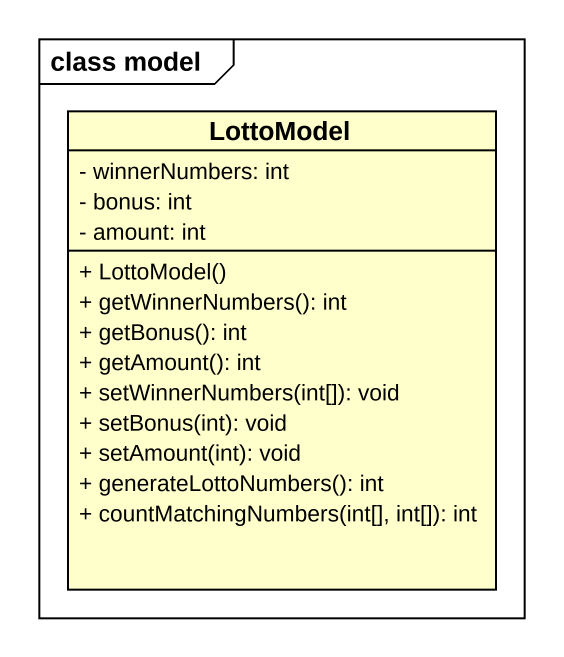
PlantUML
@startuml
mainframe class model
hide circle
hide empty members
skinparam classAttributeIconSize 0
class LottoModel {
  - winnerNumbers: int
  - bonus: int
  - amount: int
  + LottoModel()
  + getWinnerNumbers(): int
  + getBonus(): int
  + getAmount(): int
  + setWinnerNumbers(int[]): void
  + setBonus(int): void
  + setAmount(int): void
  + generateLottoNumbers(): int
  + countMatchingNumbers(int[], int[]): int
}
@enduml
